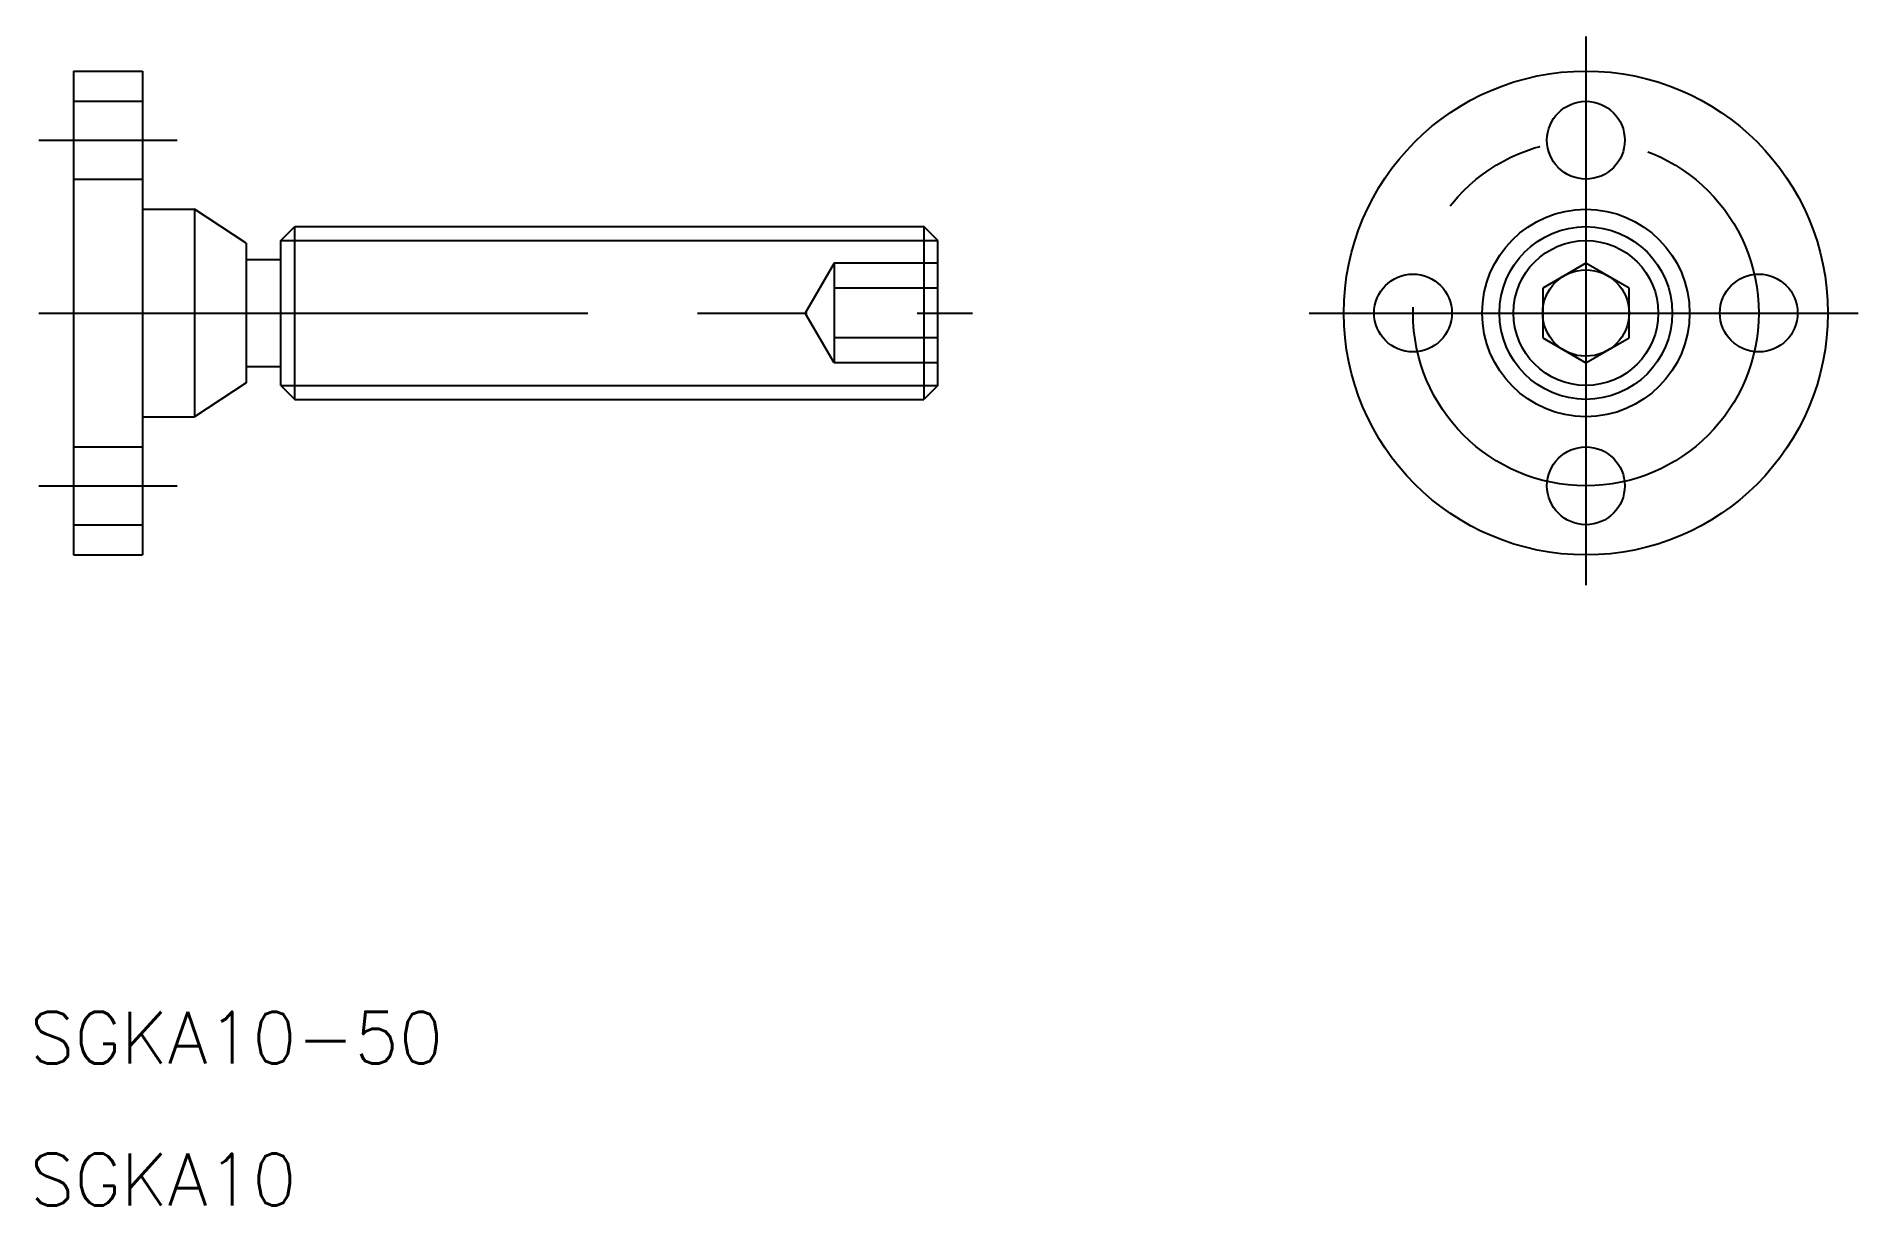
# Model space of a CAD drawing. Extents: x -90 to 16, y -52 to 16.
import ezdxf

# ---------------------------------------------------------------- set-up
doc = ezdxf.new("R2010")
doc.units = 0
doc.linetypes.add('CENTER', pattern=[50.8, 31.75, -6.35, 6.35, -6.35])
doc.linetypes.add('DASHED', pattern=[19.05, 12.7, -6.35])
doc.layers.get('0').update_dxf_attribs({"linetype": 'CONTINUOUS'})
doc.layers.add('CENTER', color=1, linetype='CENTER')
doc.styles.get("Standard").update_dxf_attribs({"font": 'txt.shx', "height": 3, "bigfont": 'bigfont.shx'})

msp = doc.modelspace()

# ---------------------------------------------------------------- linework, layer by layer
at = {"color": 7, "linetype": 'CONTINUOUS'}
for p, q in [((-87.49, 14), (-87.49, -14)), ((-87.49, 14), (-83.49, 14)), ((-83.49, 14), (-83.49, -14)), ((-83.49, 6), (-80.49, 6)), ((-80.49, 6), (-80.49, -6)), ((-77.49, 4.05), (-80.49, 6)), ((-75.5, 4.19), (-74.69, 5)), ((-74.69, -5), (-74.69, 5)), ((-74.69, 5), (-38.3, 5)), ((-38.3, 5), (-38.3, -5)), ((-37.49, 4.19), (-38.3, 5)), ((-77.49, 4.05), (-77.49, -4.05)), ((-75.5, -4.19), (-75.5, 4.19)), ((-37.49, -4.19), (-37.49, 4.19)), ((-77.49, 3.1), (-75.5, 3.1)), ((0, 2.89), (-2.5, 1.44)), ((2.5, 1.44), (0, 2.89)), ((-2.5, 1.44), (-2.5, -1.44)), ((2.5, -1.44), (2.5, 1.44)), ((-2.5, -1.44), (0, -2.89)), ((0, -2.89), (2.5, -1.44)), ((-77.49, -3.1), (-75.5, -3.1)), ((-77.49, -4.05), (-80.49, -6)), ((-75.5, -4.19), (-74.69, -5)), ((-37.49, -4.19), (-38.3, -5)), ((-74.69, -5), (-38.3, -5)), ((-83.49, -6), (-80.49, -6)), ((-87.49, -14), (-83.49, -14))]:
    msp.add_line(p, q, dxfattribs=at)
at = {"color": 3, "linetype": 'DASHED'}
for p, q in [((-87.49, 12.25), (-83.49, 12.25)), ((-87.49, 7.75), (-83.49, 7.75)), ((-43.49, 2.89), (-45.16, 0)), ((-43.49, 2.89), (-43.49, -2.89)), ((-37.5, 2.89), (-43.49, 2.89)), ((-37.5, 1.44), (-43.49, 1.44)), ((-43.49, -2.89), (-45.16, 0)), ((-37.5, -1.44), (-43.49, -1.44)), ((-37.5, -2.89), (-43.49, -2.89)), ((-87.49, -7.75), (-83.49, -7.75)), ((-87.49, -12.25), (-83.49, -12.25))]:
    msp.add_line(p, q, dxfattribs=at)
at = {"color": 3, "linetype": 'CONTINUOUS'}
for p, q in [((-75.5, 4.19), (-37.49, 4.19)), ((-75.5, -4.19), (-37.49, -4.19))]:
    msp.add_line(p, q, dxfattribs=at)
at = {"color": 7, "linetype": 'CONTINUOUS'}
for centre, radius in [((0, 0), 14), ((0, 10), 2.25), ((0, 0), 6), ((0, 0), 5), ((-10, 0), 2.25), ((0, 0), 2.5), ((10, 0), 2.25), ((0, -10), 2.25)]:
    msp.add_circle(centre, radius, dxfattribs=at)
at = {"color": 3, "linetype": 'CONTINUOUS'}
msp.add_circle((0, 0), 4.19, dxfattribs=at)
at = {"layer": 'CENTER', "color": 1, "linetype": 'CENTER'}
for p, q in [((0, 16), (0, -16)), ((-89.49, 10), (-81.49, 10)), ((-89.49, 0), (-35.49, 0)), ((-16, 0), (16, 0)), ((-89.49, -10), (-81.49, -10))]:
    msp.add_line(p, q, dxfattribs=at)
msp.add_circle((0, 0), 10, dxfattribs=at)

# ---------------------------------------------------------------- texts
at = {"color": 7, "linetype": 'CONTINUOUS'}
for s, p in [('SGKA10-50', (-90.01, -43.43)), ('SGKA10', (-90.01, -51.64))]:
    msp.add_text(s, height=3, dxfattribs=at).set_placement(p)

doc.saveas('drawing.dxf')
